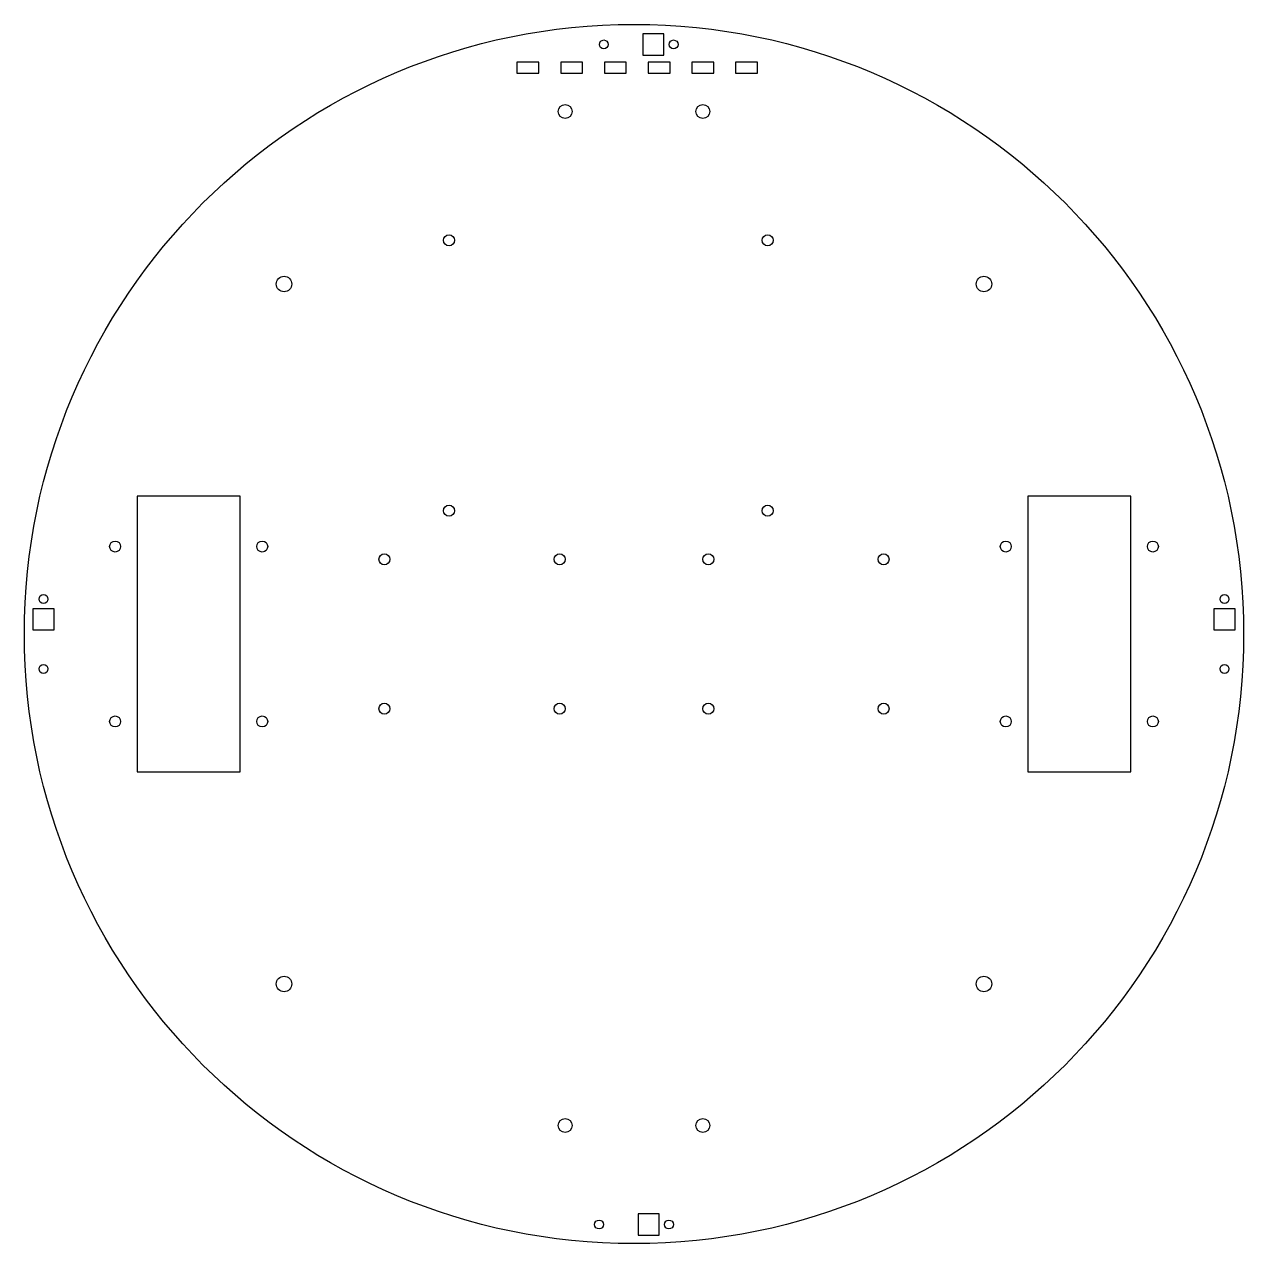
# Model space of a CAD drawing. Header units: inches. Extents: x -7 to 7, y -7 to 7.
import ezdxf

# ---------------------------------------------------------------- set-up
doc = ezdxf.new("R2010")
doc.units = ezdxf.units.IN
doc.header["$MEASUREMENT"] = 0

msp = doc.modelspace()

# ---------------------------------------------------------------- linework, layer by layer
at = {"color": 7, "linetype": 'Continuous', "lineweight": 25}
for p, q in [((0.1, 6.86), (0.1, 6.618)), ((0.342, 6.86), (0.1, 6.86)), ((0.342, 6.618), (0.342, 6.86)), ((0.1, 6.618), (0.342, 6.618)), ((-1.338, 6.537), (-1.338, 6.412)), ((-1.088, 6.537), (-1.338, 6.537)), ((-1.338, 6.412), (-1.088, 6.412)), ((-1.088, 6.412), (-1.088, 6.537)), ((-0.838, 6.537), (-0.838, 6.412)), ((-0.588, 6.537), (-0.838, 6.537)), ((-0.838, 6.412), (-0.588, 6.412)), ((-0.588, 6.412), (-0.588, 6.537)), ((-0.338, 6.537), (-0.338, 6.412)), ((-0.088, 6.537), (-0.338, 6.537)), ((-0.338, 6.412), (-0.088, 6.412)), ((-0.088, 6.412), (-0.088, 6.537)), ((0.162, 6.537), (0.162, 6.412)), ((0.412, 6.537), (0.162, 6.537)), ((0.162, 6.412), (0.412, 6.412)), ((0.412, 6.412), (0.412, 6.537)), ((0.662, 6.537), (0.662, 6.412)), ((0.912, 6.537), (0.662, 6.537)), ((0.662, 6.412), (0.912, 6.412)), ((0.912, 6.412), (0.912, 6.537)), ((1.162, 6.537), (1.162, 6.412)), ((1.412, 6.537), (1.162, 6.537)), ((1.162, 6.412), (1.412, 6.412)), ((1.412, 6.412), (1.412, 6.537)), ((-5.681, 1.575), (-5.681, -1.575)), ((-4.5, 1.575), (-5.681, 1.575)), ((-4.5, -1.575), (-4.5, 1.575)), ((4.5, 1.575), (4.5, -1.575)), ((5.681, 1.575), (4.5, 1.575)), ((5.681, -1.575), (5.681, 1.575)), ((-6.871, 0.289), (-6.871, 0.047)), ((-6.629, 0.289), (-6.871, 0.289)), ((-6.629, 0.047), (-6.629, 0.289)), ((6.629, 0.289), (6.629, 0.047)), ((6.871, 0.289), (6.629, 0.289)), ((6.871, 0.047), (6.871, 0.289)), ((-6.871, 0.047), (-6.629, 0.047)), ((6.629, 0.047), (6.871, 0.047)), ((-5.681, -1.575), (-4.5, -1.575)), ((4.5, -1.575), (5.681, -1.575)), ((0.047, -6.629), (0.047, -6.871)), ((0.289, -6.629), (0.047, -6.629)), ((0.289, -6.871), (0.289, -6.629)), ((0.047, -6.871), (0.289, -6.871))]:
    msp.add_line(p, q, dxfattribs=at)
for centre, radius in [((0, 0), 6.969), ((-0.345, 6.739), 0.0512), ((0.452, 6.739), 0.0512), ((-0.787, 5.973), 0.0787), ((0.787, 5.973), 0.0787), ((-2.114, 4.5), 0.063), ((1.528, 4.5), 0.063), ((-4, 4), 0.0885), ((4, 4), 0.0885), ((-2.114, 1.409), 0.063), ((1.528, 1.409), 0.063), ((-5.931, 1), 0.063), ((-4.25, 1), 0.063), ((4.25, 1), 0.063), ((5.931, 1), 0.063), ((-2.853, 0.854), 0.063), ((-0.85, 0.854), 0.063), ((0.85, 0.854), 0.063), ((2.853, 0.854), 0.063), ((-6.75, 0.399), 0.0512), ((6.75, 0.399), 0.0512), ((-6.75, -0.399), 0.0512), ((6.75, -0.399), 0.0512), ((-2.853, -0.854), 0.063), ((-0.85, -0.854), 0.063), ((0.85, -0.854), 0.063), ((2.853, -0.854), 0.063), ((-5.931, -1), 0.063), ((-4.25, -1), 0.063), ((4.25, -1), 0.063), ((5.931, -1), 0.063), ((-4, -4), 0.0885), ((4, -4), 0.0885), ((-0.787, -5.618), 0.0787), ((0.787, -5.618), 0.0787), ((-0.399, -6.75), 0.0512), ((0.399, -6.75), 0.0512)]:
    msp.add_circle(centre, radius, dxfattribs=at)

doc.saveas('drawing.dxf')
